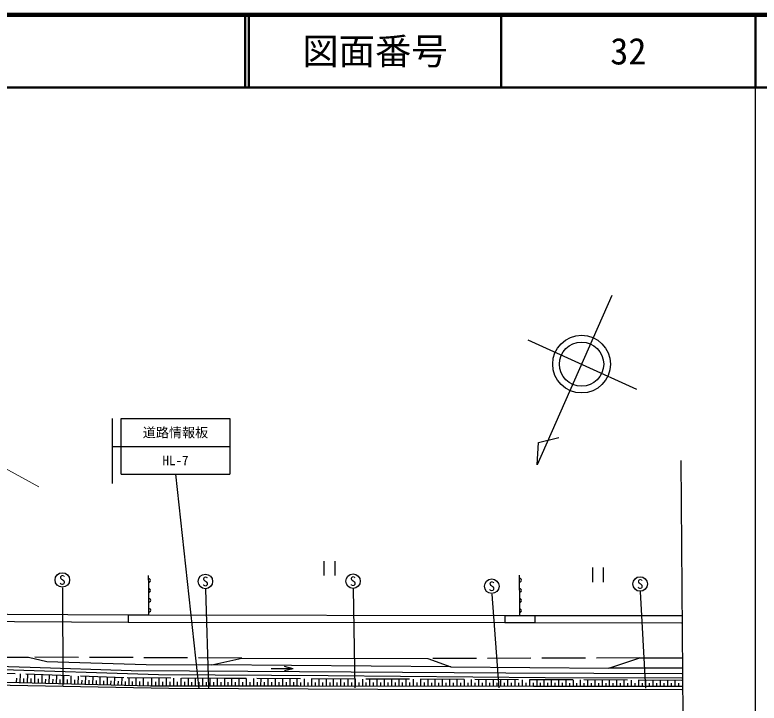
# Model space of a CAD drawing. Units: millimetres, scale not verified. Extents: x 40000 to 680000, y 20000 to 380000.
# Drawn here: x 477044 to 579500, y 285199 to 380000 of the extents above; entities that cross this region are included whole.
import ezdxf
from ezdxf.enums import TextEntityAlignment as Align

# ---------------------------------------------------------------- set-up
doc = ezdxf.new("R2010")
doc.units = ezdxf.units.MM
doc.header["$LTSCALE"] = 1000
doc.linetypes.add('DASHED', pattern=[7.5, 6, -1.5])
for name, color, linetype, lineweight in [('M-BGD', 7, 'Continuous', 25), ('M-BGD-EXST', 7, 'Continuous', 25), ('M-BMK-SRVR', 3, 'Continuous', 25), ('M-STR-HTXT', 7, 'Continuous', 13), ('M-STR-STRC', 7, 'Continuous', 25), ('M-TTL', 2, 'Continuous', 140), ('M-TTL-BAND', 7, 'Continuous', 25), ('M-TTL-LINE', 7, 'Continuous', 50)]:
    doc.layers.add(name, color=color, linetype=linetype, lineweight=lineweight)
doc.layers.add('M-TTL-TXT', color=7, linetype='Continuous')
doc.styles.add('ＭＳ ゴシック', font='')
doc.styles.get('ＭＳ ゴシック').set_extended_font_data('MS Gothic')

msp = doc.modelspace()

# ---------------------------------------------------------------- linework, layer by layer
at = {"layer": 'M-BGD'}
for p, q in [((568705, 318606), (568981, 283348)), ((495411, 302784), (495423, 301413)), ((546484, 302830), (546490, 301431)), ((495423, 301413), (495435, 300041)), ((546490, 301431), (546496, 300032)), ((495435, 300041), (495447, 298669)), ((546496, 300032), (546502, 298633)), ((495447, 298669), (495459, 297298)), ((546502, 298633), (546507, 297233)), ((492642, 297317), (492645, 296359)), ((548663, 297233), (544473, 297233)), ((544473, 297233), (544473, 296293)), ((568825, 297232), (548663, 297233)), ((548663, 296293), (548663, 297233)), ((492645, 296359), (544473, 296293)), ((544473, 296293), (548663, 296293)), ((548663, 296293), (568830, 296276)), ((537079, 290206), (504142, 290472)), ((515343, 289934), (514143, 290234)), ((568866, 290001), (558794, 290032)), ((477762, 289218), (477733, 288048)), ((478761, 289182), (478733, 288023)), ((479761, 289146), (479733, 287998)), ((480760, 289110), (480733, 287973)), ((481760, 289074), (481732, 287947)), ((482759, 289038), (482732, 287922)), ((483759, 289002), (483732, 287897)), ((484758, 288966), (484731, 287872)), ((485757, 288930), (485731, 287847)), ((515343, 289934), (512343, 289934)), ((515343, 289934), (514143, 289634)), ((477248, 288641), (477234, 288061)), ((478247, 288611), (478233, 288035)), ((479247, 288581), (479233, 288010)), ((480246, 288550), (480233, 287985)), ((481246, 288520), (481232, 287960)), ((482246, 288490), (482232, 287935)), ((483245, 288460), (483232, 287910)), ((484245, 288430), (484231, 287884)), ((485244, 288400), (485231, 287859)), ((486244, 288369), (486231, 287834)), ((486757, 288894), (486731, 287821)), ((487243, 288339), (487230, 287809)), ((487756, 288858), (487730, 287796)), ((488243, 288309), (488230, 287784)), ((488756, 288822), (488730, 287771)), ((489243, 288279), (489230, 287758)), ((489755, 288786), (489730, 287746)), ((490242, 288249), (490230, 287733)), ((490755, 288751), (490729, 287721)), ((491242, 288219), (491229, 287708)), ((491754, 288715), (491729, 287695)), ((492241, 288191), (492229, 287683)), ((492754, 288698), (492729, 287670)), ((493229, 287656), (493241, 288175)), ((493728, 287643), (493754, 288690)), ((494228, 287631), (494241, 288158)), ((494728, 287619), (494754, 288681)), ((495344, 288126), (495331, 287605)), ((495880, 287594), (495881, 288672)), ((496380, 288131), (496380, 287594)), ((496881, 288664), (496880, 287593)), ((497380, 288126), (497380, 287592)), ((497881, 288655), (497880, 287592)), ((498380, 288122), (498380, 287591)), ((498881, 288647), (498880, 287591)), ((499380, 288117), (499380, 287590)), ((499881, 288639), (499880, 287589)), ((500380, 288113), (500380, 287589)), ((500881, 288631), (500880, 287588)), ((501380, 288108), (501380, 287587)), ((501881, 288622), (501880, 287587)), ((502380, 288104), (502380, 287586)), ((502881, 288614), (502880, 287585)), ((503380, 288099), (503380, 287585)), ((503881, 288606), (503880, 287584)), ((504380, 288094), (504380, 287583)), ((504881, 288598), (504880, 287583)), ((505380, 288090), (505380, 287582)), ((505881, 288589), (505880, 287581)), ((506380, 288086), (506380, 287581)), ((506881, 288585), (506880, 287580)), ((507380, 288083), (507380, 287579)), ((507881, 288581), (507880, 287579)), ((508380, 288081), (508380, 287578)), ((508881, 288576), (508880, 287577)), ((509380, 288079), (509380, 287577)), ((509881, 288572), (509880, 287576)), ((510380, 288076), (510380, 287576)), ((510881, 288568), (510880, 287575)), ((511380, 288074), (511380, 287574)), ((511881, 288564), (511880, 287574)), ((512380, 288071), (512380, 287573)), ((512881, 288560), (512880, 287572)), ((513380, 288069), (513380, 287572)), ((513881, 288556), (513880, 287571)), ((514380, 288066), (514380, 287570)), ((514881, 288552), (514880, 287570)), ((515380, 288064), (515380, 287569)), ((515881, 288548), (515880, 287568)), ((516380, 288061), (516380, 287568)), ((516881, 288544), (516880, 287567)), ((517380, 288059), (517380, 287567)), ((517881, 288540), (517880, 287567)), ((518380, 288056), (518380, 287566)), ((518880, 288536), (518880, 287566)), ((519380, 288054), (519380, 287565)), ((519880, 288531), (519880, 287565)), ((520380, 288051), (520380, 287564)), ((520880, 288527), (520880, 287564)), ((521380, 288049), (521380, 287563)), ((521880, 288523), (521880, 287563)), ((522380, 288046), (522380, 287563)), ((522880, 288519), (522880, 287562)), ((523380, 288044), (523380, 287562)), ((523880, 288515), (523880, 287561)), ((524380, 288041), (524380, 287561)), ((524880, 288511), (524880, 287560)), ((525380, 288039), (525380, 287560)), ((525880, 288507), (525880, 287559)), ((526380, 288036), (526380, 287559)), ((526880, 288503), (526880, 287559)), ((527380, 288034), (527380, 287558)), ((527880, 288499), (527880, 287558)), ((528380, 288031), (528380, 287557)), ((528880, 288495), (528880, 287557)), ((529380, 288029), (529380, 287556)), ((529880, 288491), (529880, 287556)), ((530380, 288026), (530380, 287555)), ((530880, 288486), (530880, 287555)), ((531380, 288024), (531380, 287555)), ((531880, 288482), (531880, 287554)), ((532380, 288021), (532380, 287554)), ((532880, 288478), (532880, 287553)), ((533380, 288019), (533380, 287553)), ((533880, 288474), (533880, 287552)), ((534380, 288016), (534380, 287552)), ((534880, 288470), (534880, 287551)), ((535380, 288014), (535380, 287551)), ((535880, 288466), (535880, 287551)), ((536380, 288011), (536380, 287550)), ((536880, 288462), (536880, 287550)), ((537380, 288009), (537380, 287549)), ((537880, 288458), (537880, 287549)), ((538380, 288006), (538380, 287548)), ((538880, 288454), (538880, 287548)), ((539380, 288004), (539380, 287548)), ((539880, 288450), (539880, 287547)), ((540380, 288001), (540380, 287547)), ((540880, 288446), (540880, 287546)), ((541380, 287999), (541380, 287546)), ((541880, 288441), (541880, 287545)), ((542380, 287997), (542380, 287545)), ((542880, 288437), (542880, 287544)), ((543380, 287994), (543380, 287544)), ((543880, 288433), (543880, 287544)), ((544380, 287992), (544380, 287543)), ((544880, 288429), (544880, 287543)), ((545380, 287989), (545380, 287542)), ((545880, 288425), (545880, 287542)), ((546380, 287987), (546380, 287541)), ((546880, 288421), (546880, 287541)), ((547380, 287984), (547380, 287540)), ((547880, 288417), (547880, 287540)), ((548380, 287982), (548380, 287540)), ((548880, 288413), (548880, 287539)), ((549380, 287979), (549380, 287539)), ((549880, 288409), (549880, 287539)), ((550380, 287977), (550380, 287539)), ((550880, 288405), (550880, 287538)), ((551380, 287974), (551380, 287538)), ((551880, 288401), (551880, 287538)), ((552380, 287972), (552380, 287538)), ((552880, 288396), (552880, 287538)), ((553380, 287969), (553380, 287537)), ((553880, 288392), (553880, 287537)), ((554380, 287967), (554380, 287537)), ((554880, 288388), (554880, 287537)), ((555380, 287964), (555380, 287536)), ((555880, 288384), (555880, 287536)), ((556380, 287962), (556380, 287536)), ((556880, 288380), (556880, 287536)), ((557380, 287959), (557380, 287536)), ((557880, 288376), (557880, 287535)), ((558380, 287957), (558380, 287535)), ((558880, 288372), (558880, 287535)), ((559380, 287954), (559380, 287535)), ((559880, 288368), (559880, 287534)), ((560380, 287952), (560380, 287534)), ((560880, 288364), (560880, 287534)), ((561380, 287949), (561380, 287534)), ((561880, 288360), (561880, 287534)), ((562380, 287947), (562380, 287533)), ((562880, 288355), (562880, 287533)), ((563380, 287944), (563380, 287533)), ((563880, 288351), (563880, 287533)), ((564380, 287942), (564380, 287532)), ((564880, 288347), (564880, 287532)), ((565380, 287939), (565380, 287532)), ((565880, 288343), (565880, 287532)), ((566380, 287937), (566380, 287532)), ((566880, 288339), (566880, 287531)), ((567380, 287934), (567380, 287531)), ((567880, 288335), (567880, 287531)), ((568380, 287932), (568380, 287531))]:
    msp.add_line(p, q, dxfattribs=at)
at = {"layer": 'M-BGD', "linetype": 'DASHED'}
for p, q in [((508305, 291385), (478905, 291534)), ((563096, 291420), (533901, 291328))]:
    msp.add_line(p, q, dxfattribs=at)
at = {"layer": 'M-BGD'}
for points in [[(568883, 287015), (526998, 287079), (498225, 287219), (469075, 287782), (417748, 289082), (384449, 289099), (350219, 289165), (325617, 289196), (313565, 293696), (300427, 306414), (298506, 318561), (298244, 331780), (298094, 338449)], [(298814, 338474), (299166, 318576), (301146, 306688), (314001, 294279), (325728, 289795), (368718, 289606), (406938, 289572), (432775, 289164), (451893, 288665), (470338, 288234), (495728, 287595), (516152, 287568), (548454, 287540), (568880, 287530)], [(301618, 308811), (301889, 307160), (314572, 295147), (326275, 290739), (363862, 290611), (406947, 290601), (432687, 291214), (473959, 289884), (496809, 289129), (520158, 288990), (550027, 288733), (568873, 288687)], [(568870, 289244), (544628, 289343), (509092, 289537), (493043, 289656), (479167, 290102), (452192, 290947), (432060, 291656), (411065, 291102), (403002, 290959), (375833, 291012), (326330, 291153), (314784, 295645), (302255, 307498), (302058, 308820)], [(302255, 307498), (302661, 307933), (314866, 296453), (326708, 292105), (371817, 291888), (405120, 291864), (432668, 292554), (465323, 291515), (478905, 291534), (481432, 290911), (495104, 290513), (504142, 290472), (508305, 291385), (533901, 291328), (537079, 290206), (558794, 290032), (563096, 291420), (568858, 291442)], [(492642, 297317), (467673, 297455), (443678, 298081), (424169, 298653), (408289, 299747), (390669, 299839)], [(390673, 298802), (408608, 298719), (426867, 297463), (443707, 297144), (469156, 296466), (492645, 296359)], [(544473, 297233), (495459, 297298), (492642, 297317)]]:
    msp.add_lwpolyline(points, dxfattribs=at)
at = {"layer": 'M-BGD', "linetype": 'DASHED'}
msp.add_lwpolyline([(568875, 288331), (506009, 288588), (492059, 288704), (455942, 290002), (432338, 290778), (410735, 290209), (353939, 290184), (325998, 290271), (314278, 294664), (301553, 306830), (299811, 318556), (299837, 338509)], dxfattribs=at)
at = {"layer": 'M-BGD'}
for centre, radius, start, end in [((495480, 302099), 237, 255.12031, 105.88217), ((546546, 302131), 241, 255.96591, 104.51807), ((495492, 300727), 237, 255.11878, 105.88122), ((546552, 300732), 241, 255.96591, 104.51807), ((495504, 299356), 237, 255.12031, 105.88217), ((546558, 299332), 241, 255.96591, 104.51807), ((495516, 297984), 237, 255.11996, 105.88001), ((546564, 297933), 241, 255.96591, 104.51807)]:
    msp.add_arc(centre, radius, start, end, dxfattribs=at)
at = {"layer": 'M-BGD-EXST'}
for p, q in [((519598, 304757), (519598, 302757)), ((521098, 304757), (521098, 302757)), ((556548, 303881), (556548, 301881)), ((558048, 303881), (558048, 301881)), ((483597, 301099), (483625, 287643)), ((503279, 300877), (503708, 287318)), ((523610, 300945), (523825, 287291)), ((542703, 300217), (543648, 287283)), ((563137, 300563), (563877, 287237))]:
    msp.add_line(p, q, dxfattribs=at)
for centre in [(483574, 302165), (503270, 301959), (523597, 301998), (542697, 301299), (563123, 301608)]:
    msp.add_circle(centre, 1000, dxfattribs=at)
at = {"layer": 'M-BMK-SRVR'}
msp.add_line((547678, 335260), (562633, 328441), dxfattribs=at)
msp.add_lwpolyline([(559215, 341344), (548950, 318002), (549130, 321120), (551933, 321805)], dxfattribs=at)
for radius in [3971, 3042]:
    msp.add_circle((555059, 331894), radius, dxfattribs=at)
at = {"layer": 'M-STR-HTXT'}
msp.add_lwpolyline([(391299, 315838), (395150, 317811), (455365, 317811), (455365, 319224), (456265, 319224), (456265, 317807), (475235, 317807), (480341, 314981)], dxfattribs=at)
at = {"layer": 'M-STR-STRC'}
for p, q in [((490492, 315467), (490492, 324391)), ((491655, 316717), (491655, 324391)), ((491655, 324391), (506655, 324391)), ((506655, 324391), (506655, 316717)), ((490492, 320554), (506655, 320554)), ((491655, 316717), (506655, 316717)), ((502397, 287154), (499184, 316717))]:
    msp.add_line(p, q, dxfattribs=at)
at = {"layer": 'M-TTL'}
msp.add_line((680000, 380000), (40000, 380000), dxfattribs=at)
at = {"layer": 'M-TTL-BAND'}
msp.add_line((579000, 20000), (579000, 370000), dxfattribs=at)
at = {"layer": 'M-TTL-LINE'}
for p, q in [((508747, 380000), (508747, 370000)), ((509247, 380000), (509247, 370000)), ((543997, 380000), (543997, 370000)), ((579000, 380000), (579000, 370000)), ((40000, 370000), (680000, 370000))]:
    msp.add_line(p, q, dxfattribs=at)

# ---------------------------------------------------------------- texts
at = {"layer": 'M-BGD-EXST', "style": 'ＭＳ ゴシック'}
for p in [(483574, 302165), (503270, 301959), (523597, 301998), (563123, 301608), (542697, 301299)]:
    msp.add_text('S', height=1320, dxfattribs=at).set_placement(p, align=Align.MIDDLE_CENTER)
at = {"layer": 'M-STR-STRC', "style": 'ＭＳ ゴシック'}
for s, p in [('道路情報板', (499155, 322472)), ('HL-7', (499155, 318635))]:
    msp.add_text(s, height=1320, dxfattribs=at).set_placement(p, align=Align.MIDDLE_CENTER)
at = {"layer": 'M-TTL-TXT', "style": 'ＭＳ ゴシック'}
for s, p in [('図面番号', (526622, 375000)), ('32', (561497, 375000))]:
    msp.add_text(s, height=3666, dxfattribs=at).set_placement(p, align=Align.MIDDLE_CENTER)

doc.saveas('drawing.dxf')
